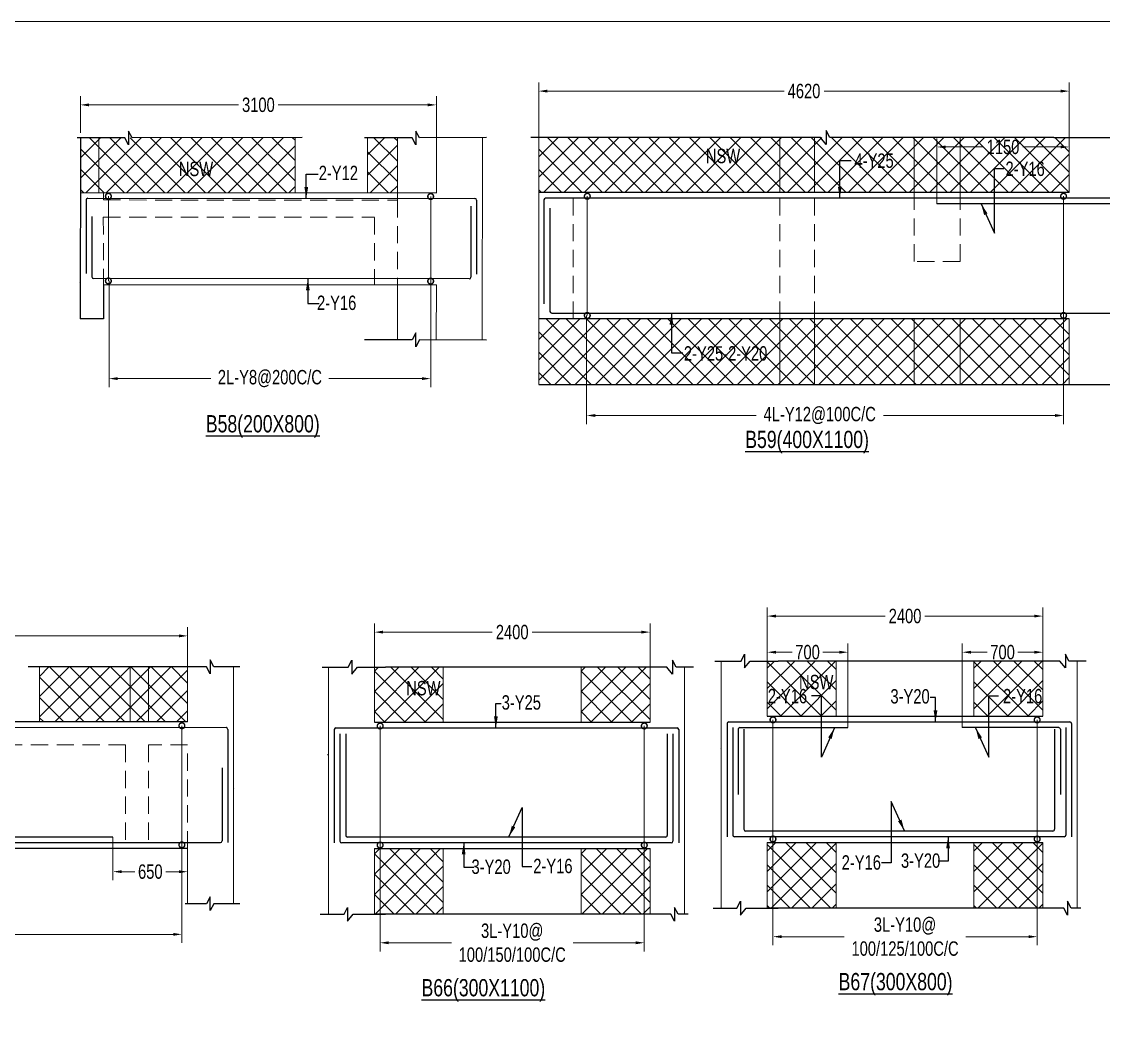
# Model space of a CAD drawing. Header units: millimetres. Extents: x -9667 to 132562, y -132456 to -91255.
# Drawn here: x 52650 to 62068, y -100099 to -91400 of the extents above; entities that cross this region are included whole.
import ezdxf

# ---------------------------------------------------------------- set-up
doc = ezdxf.new("R2010")
doc.units = ezdxf.units.MM
doc.header["$LTSCALE"] = 100
doc.header["$MEASUREMENT"] = 0
doc.linetypes.add('CONTINU', pattern=[0])
doc.linetypes.add('HIDDEN', pattern=[0.375, 0.25, -0.125])
doc.layers.get('Defpoints').update_dxf_attribs({"color": 1, "lineweight": 0})
for name, color, linetype in [('-S-BMNO', 1, 'Continuous'), ('-S-MISC', 8, 'Continuous'), ('-STR-BEAM', 7, 'CONTINU'), ('-STR-REINF', 3, 'Continuous')]:
    doc.layers.add(name, color=color, linetype=linetype)
for name, color, linetype, lineweight in [('-S-STIRRUPS DIM', 6, 'Continuous', 9), ('-S-STIRUP', 11, 'Continuous', 9), ('-S-TEXT', 6, 'Continuous', 0), ('-STR-COLUMN', 5, 'HIDDEN', 13), ('S-COL HATCH', 9, 'Continuous', 0), ('SLAB LINE', 254, 'HIDDEN', 20)]:
    doc.layers.add(name, color=color, linetype=linetype, lineweight=lineweight)
doc.styles.add('BEAM-LS', font='romans.shx', dxfattribs={"width": 0.8})
doc.styles.add('SOBHA', font='swisscl.ttf', dxfattribs={"width": 0.9})
doc.styles.add('sobha.sed', font='swisscl.ttf')
doc.dimstyles.new('S-50', dxfattribs={"dimscale": 50, "dimtxt": 2.5, "dimasz": 2, "dimexe": 0.5, "dimexo": 0.25, "dimgap": 0.25, "dimtad": 0, "dimdec": 0, "dimrnd": 0.0005, "dimzin": 0, "dimdsep": 46, "dimtxsty": 'sobha.sed', "dimblk": 'OBLIQUE', "dimcen": 0.09, "dimclrd": 8, "dimclre": 8, "dimclrt": 6, "dimadec": 0, "dimazin": 0, "dimtfac": 1, "dimtdec": 0, "dimtofl": 0, "dimtmove": 2, "dimatfit": 3, "dimfxl": 0.18, "dimtolj": 1, "dimtzin": 0, "dimlwd": -1, "dimlwe": -1, "dimarcsym": 0})
doc.dimstyles.new('S-DIM50', dxfattribs={"dimscale": 50, "dimtxt": 2.5, "dimasz": 1.5, "dimexe": 1.5, "dimexo": 1, "dimgap": 0.5, "dimtad": 0, "dimdec": 0, "dimzin": 0, "dimdsep": 46, "dimtxsty": 'SOBHA', "dimcen": 0.09, "dimclrd": 256, "dimclre": 256, "dimclrt": 6, "dimadec": 5, "dimazin": 0, "dimtfac": 1, "dimtdec": 0, "dimtofl": 0, "dimtmove": 0, "dimatfit": 3, "dimfxl": 0.18, "dimtolj": 1, "dimtzin": 0, "dimlwd": -1, "dimlwe": -1, "dimarcsym": 0})
doc.dimstyles.new('STIRUP', dxfattribs={"dimscale": 50, "dimtxt": 2.5, "dimasz": 2.2, "dimexe": 0, "dimexo": 0, "dimgap": 0.5, "dimtad": 0, "dimdec": 0, "dimzin": 0, "dimdsep": 46, "dimtxsty": 'BEAM-LS', "dimblk": 'DOTSMALL', "dimcen": 0.09, "dimclrd": 256, "dimclre": 256, "dimclrt": 256, "dimadec": 5, "dimazin": 0, "dimtfac": 1, "dimtdec": 0, "dimtofl": 0, "dimtmove": 0, "dimatfit": 3, "dimldrblk": 'DOTSMALL', "dimfxl": 0, "dimfxlon": 1, "dimtolj": 1, "dimtzin": 0, "dimlwd": -1, "dimlwe": -1, "dimarcsym": 0})

# ---------------------------------------------------------------- blocks, each defined once
blk = doc.blocks.new('_Oblique')
at = {"color": 0, "linetype": 'ByBlock', "lineweight": -2}
blk.add_line((-0.5, -0.5), (0.5, 0.5), dxfattribs=at)
blk = doc.blocks.new('*D167')
at = {"layer": '-S-STIRRUPS DIM', "color": 251, "transparency": 16777216}
for p, q in [((58071.1, -98508.3), (58071.1, -99490)), ((55771, -98553.5), (55771, -99490)), ((55846, -99415), (56391.4, -99415)), ((57996.1, -99415), (57450.7, -99415))]:
    blk.add_line(p, q, dxfattribs=at)
for points in [[(55846, -99402.5), (55846, -99427.5), (55771, -99415)], [(57996.1, -99402.5), (57996.1, -99427.5), (58071.1, -99415)]]:
    blk.add_solid(points, dxfattribs=at)
at = {"layer": 'Defpoints', "color": 0, "transparency": 16777216}
for p in [(58071.1, -98508.3, 178586.6), (55771, -98553.5, 0), (55771, -99415)]:
    blk.add_point(p, dxfattribs=at)
at = {"layer": '-S-STIRRUPS DIM', "color": 6, "transparency": 16777216, "insert": (56921.1, -99415), "char_height": 125, "attachment_point": 5, "style": 'sobha.sed'}
blk.add_mtext('\\A1;3L-Y10@\\P100/150/100C/C', dxfattribs=at)
blk = doc.blocks.new('_DotSmall')
at = {"color": 0, "linetype": 'ByBlock', "const_width": 0.5}
blk.add_lwpolyline([(-0.0625, 0, 1), (0.0625, 0, 1)], format="xyb", close=True, dxfattribs=at)
blk = doc.blocks.new('*D168')
at = {"layer": '-S-STIRUP', "ltscale": 100, "transparency": 16777216}
blk.add_line((58071.1, -98565.3), (58071.1, -97528.5), dxfattribs=at)
at = {"layer": 'Defpoints', "color": 0, "linetype": 'CONTINU', "ltscale": 100, "transparency": 16777216}
for p in [(58071.1, -97528.5), (58071.1, -97528.5), (58071.1, -98565.3)]:
    blk.add_point(p, dxfattribs=at)
at = {"layer": '-S-STIRUP', "linetype": 'CONTINU', "ltscale": 100, "transparency": 16777216, "xscale": 100, "yscale": 100, "zscale": 100}
for p, rotation in [((58071.1, -97528.5), 90), ((58071.1, -98565.3), 270)]:
    blk.add_blockref('_DotSmall', p, dxfattribs=dict(at, rotation=rotation))
blk = doc.blocks.new('*D169')
at = {"layer": '-S-STIRUP', "ltscale": 100, "transparency": 16777216}
blk.add_line((55771, -98565.2), (55771, -97528.5), dxfattribs=at)
at = {"layer": 'Defpoints', "color": 0, "linetype": 'CONTINU', "ltscale": 100, "transparency": 16777216}
for p in [(55771, -97528.5), (55771, -97528.5), (55771, -98565.2)]:
    blk.add_point(p, dxfattribs=at)
at = {"layer": '-S-STIRUP', "linetype": 'CONTINU', "ltscale": 100, "transparency": 16777216, "xscale": 100, "yscale": 100, "zscale": 100}
for p, rotation in [((55771, -97528.5), 90), ((55771, -98565.2), 270)]:
    blk.add_blockref('_DotSmall', p, dxfattribs=dict(at, rotation=rotation))
blk = doc.blocks.new('*D170')
at = {"layer": '-S-STIRRUPS DIM', "color": 251, "transparency": 16777216}
for p, q in [((55721, -97016.4), (55721, -96637)), ((55796, -96712), (56747.7, -96712)), ((58046, -96712), (57094.3, -96712)), ((58121, -97105.9), (58121, -96637))]:
    blk.add_line(p, q, dxfattribs=at)
for points in [[(55796, -96699.5), (55796, -96724.5), (55721, -96712)], [(58046, -96699.5), (58046, -96724.5), (58121, -96712)]]:
    blk.add_solid(points, dxfattribs=at)
at = {"layer": 'Defpoints', "color": 0, "transparency": 16777216}
for p in [(55721, -96712), (55721, -97016.4, 0), (58121, -97105.9, 0)]:
    blk.add_point(p, dxfattribs=at)
at = {"layer": '-S-STIRRUPS DIM', "color": 6, "transparency": 16777216, "insert": (56921, -96712), "char_height": 125, "attachment_point": 5, "style": 'sobha.sed'}
blk.add_mtext('\\A1;2400', dxfattribs=at)
blk = doc.blocks.new('*D241')
at = {"layer": '-S-STIRRUPS DIM', "color": 251, "transparency": 16777216}
for p, q in [((47844.8, -98508.3), (47844.8, -99416.9)), ((54045, -98551.4), (54045, -99416.9)), ((47919.8, -99341.9), (50338.2, -99341.9)), ((53970, -99341.9), (52010.1, -99341.9))]:
    blk.add_line(p, q, dxfattribs=at)
for points in [[(47919.8, -99329.4), (47919.8, -99354.4), (47844.8, -99341.9)], [(53970, -99329.4), (53970, -99354.4), (54045, -99341.9)]]:
    blk.add_solid(points, dxfattribs=at)
at = {"layer": 'Defpoints', "color": 0, "transparency": 16777216}
for p in [(47844.8, -98508.3, 178586.6), (54045, -98551.4, 0), (54045, -99341.9)]:
    blk.add_point(p, dxfattribs=at)
at = {"layer": '-S-STIRRUPS DIM', "color": 6, "transparency": 16777216, "insert": (51174.2, -99341.9), "char_height": 125, "attachment_point": 5, "style": 'sobha.sed'}
blk.add_mtext('\\A1;2L-Y10@100/150/100C/C', dxfattribs=at)
blk = doc.blocks.new('*D243')
at = {"layer": '-S-STIRUP', "ltscale": 100, "transparency": 16777216}
blk.add_line((54045, -98563.2), (54045, -97526.4), dxfattribs=at)
at = {"layer": 'Defpoints', "color": 0, "linetype": 'CONTINU', "ltscale": 100, "transparency": 16777216}
for p in [(54045, -97526.4), (54045, -97526.4), (54045, -98563.2)]:
    blk.add_point(p, dxfattribs=at)
at = {"layer": '-S-STIRUP', "linetype": 'CONTINU', "ltscale": 100, "transparency": 16777216, "xscale": 100, "yscale": 100, "zscale": 100}
for p, rotation in [((54045, -97526.4), 90), ((54045, -98563.2), 270)]:
    blk.add_blockref('_DotSmall', p, dxfattribs=dict(at, rotation=rotation))
blk = doc.blocks.new('*D244')
at = {"layer": '-S-STIRRUPS DIM', "color": 251, "transparency": 16777216}
for p, q in [((47795, -97105.9), (47795, -96669.8)), ((54095, -97014.3), (54095, -96669.8)), ((47870, -96744.8), (50771.4, -96744.8)), ((54020, -96744.8), (51118.6, -96744.8))]:
    blk.add_line(p, q, dxfattribs=at)
for points in [[(47870, -96732.3), (47870, -96757.3), (47795, -96744.8)], [(54020, -96732.3), (54020, -96757.3), (54095, -96744.8)]]:
    blk.add_solid(points, dxfattribs=at)
at = {"layer": 'Defpoints', "color": 0, "transparency": 16777216}
for p in [(54095, -96744.8), (47795, -97105.9, 0), (54095, -97014.3, 0)]:
    blk.add_point(p, dxfattribs=at)
at = {"layer": '-S-STIRRUPS DIM', "color": 6, "transparency": 16777216, "insert": (50945, -96744.8), "char_height": 125, "attachment_point": 5, "style": 'sobha.sed'}
blk.add_mtext('\\A1;6300', dxfattribs=at)
blk = doc.blocks.new('*D249')
at = {"layer": '-S-STIRRUPS DIM', "color": 251, "transparency": 16777216}
for p, q in [((57152, -92647), (57152, -91929.4)), ((57227, -92004.4), (59287.8, -92004.4)), ((61697, -92004.4), (59636.2, -92004.4)), ((61772, -92640.4), (61772, -91929.4))]:
    blk.add_line(p, q, dxfattribs=at)
for points in [[(57227, -91991.9), (57227, -92016.9), (57152, -92004.4)], [(61697, -91991.9), (61697, -92016.9), (61772, -92004.4)]]:
    blk.add_solid(points, dxfattribs=at)
at = {"layer": 'Defpoints', "color": 0, "transparency": 16777216}
for p in [(57152, -92004.4), (57152, -92647), (61772, -92640.4)]:
    blk.add_point(p, dxfattribs=at)
at = {"layer": '-S-STIRRUPS DIM', "color": 6, "transparency": 16777216, "insert": (59462, -92004.4), "char_height": 125, "attachment_point": 5, "style": 'sobha.sed'}
blk.add_mtext('\\A1;4620', dxfattribs=at)
blk = doc.blocks.new('*D250')
at = {"layer": '-S-STIRRUPS DIM', "color": 251, "transparency": 16777216}
for p, q in [((57568.5, -93956.2), (57568.5, -94902.1)), ((61722, -93944.5), (61722, -94902.1)), ((57643.5, -94827.1), (59044.5, -94827.1)), ((61647, -94827.1), (60152.6, -94827.1))]:
    blk.add_line(p, q, dxfattribs=at)
for points in [[(57643.5, -94814.6), (57643.5, -94839.6), (57568.5, -94827.1)], [(61647, -94814.6), (61647, -94839.6), (61722, -94827.1)]]:
    blk.add_solid(points, dxfattribs=at)
at = {"layer": 'Defpoints', "color": 0, "transparency": 16777216}
for p in [(57568.5, -93956.2, 178586.6), (61722, -93944.5, 0), (61722, -94827.1)]:
    blk.add_point(p, dxfattribs=at)
at = {"layer": '-S-STIRRUPS DIM', "color": 6, "transparency": 16777216, "insert": (59598.6, -94827.1), "char_height": 125, "attachment_point": 5, "style": 'sobha.sed'}
blk.add_mtext('\\A1;4L-Y12@100C/C', dxfattribs=at)
blk = doc.blocks.new('*D251')
at = {"layer": '-S-STIRUP', "ltscale": 100, "transparency": 16777216}
blk.add_line((57574.8, -93956.2), (57574.8, -92919.5), dxfattribs=at)
at = {"layer": 'Defpoints', "color": 0, "linetype": 'CONTINU', "ltscale": 100, "transparency": 16777216}
for p in [(57574.8, -92919.5), (57574.8, -92919.5), (57574.8, -93956.2)]:
    blk.add_point(p, dxfattribs=at)
at = {"layer": '-S-STIRUP', "linetype": 'CONTINU', "ltscale": 100, "transparency": 16777216, "xscale": 100, "yscale": 100, "zscale": 100}
for p, rotation in [((57574.8, -92919.5), 90), ((57574.8, -93956.2), 270)]:
    blk.add_blockref('_DotSmall', p, dxfattribs=dict(at, rotation=rotation))
blk = doc.blocks.new('*D252')
at = {"layer": '-S-STIRUP', "ltscale": 100, "transparency": 16777216}
blk.add_line((61722, -93956.2), (61722, -92919.5), dxfattribs=at)
at = {"layer": 'Defpoints', "color": 0, "linetype": 'CONTINU', "ltscale": 100, "transparency": 16777216}
for p in [(61722, -92919.5), (61722, -92919.5), (61722, -93956.2)]:
    blk.add_point(p, dxfattribs=at)
at = {"layer": '-S-STIRUP', "linetype": 'CONTINU', "ltscale": 100, "transparency": 16777216, "xscale": 100, "yscale": 100, "zscale": 100}
for p, rotation in [((61722, -92919.5), 90), ((61722, -93956.2), 270)]:
    blk.add_blockref('_DotSmall', p, dxfattribs=dict(at, rotation=rotation))
blk = doc.blocks.new('*D253')
at = {"layer": '-S-STIRRUPS DIM', "color": 251, "transparency": 16777216}
for p, q in [((56211.2, -93601.4), (56211.2, -94581)), ((53411.2, -93656.2), (53411.2, -94581)), ((53486.2, -94506), (54297.1, -94506)), ((56136.2, -94506), (55325.2, -94506))]:
    blk.add_line(p, q, dxfattribs=at)
for points in [[(53486.2, -94493.5), (53486.2, -94518.5), (53411.2, -94506)], [(56136.2, -94493.5), (56136.2, -94518.5), (56211.2, -94506)]]:
    blk.add_solid(points, dxfattribs=at)
at = {"layer": 'Defpoints', "color": 0, "transparency": 16777216}
for p in [(56211.2, -93601.4, 178586.6), (53411.2, -93656.2, 0), (53411.2, -94506)]:
    blk.add_point(p, dxfattribs=at)
at = {"layer": '-S-STIRRUPS DIM', "color": 6, "transparency": 16777216, "insert": (54811.2, -94506), "char_height": 125, "attachment_point": 5, "style": 'sobha.sed'}
blk.add_mtext('\\A1;2L-Y8@200C/C', dxfattribs=at)
blk = doc.blocks.new('*D254')
at = {"layer": '-S-STIRUP', "ltscale": 100, "transparency": 16777216}
blk.add_line((56211.2, -93658.3), (56211.2, -92921.6), dxfattribs=at)
at = {"layer": 'Defpoints', "color": 0, "linetype": 'CONTINU', "ltscale": 100, "transparency": 16777216}
for p in [(56211.2, -92921.6), (56211.2, -92921.6), (56211.2, -93658.3)]:
    blk.add_point(p, dxfattribs=at)
at = {"layer": '-S-STIRUP', "linetype": 'CONTINU', "ltscale": 100, "transparency": 16777216, "xscale": 100, "yscale": 100, "zscale": 100}
for p, rotation in [((56211.2, -92921.6), 90), ((56211.2, -93658.3), 270)]:
    blk.add_blockref('_DotSmall', p, dxfattribs=dict(at, rotation=rotation))
blk = doc.blocks.new('*D255')
at = {"layer": '-S-STIRUP', "ltscale": 100, "transparency": 16777216}
blk.add_line((53404.9, -93656.2), (53404.9, -92919.5), dxfattribs=at)
at = {"layer": 'Defpoints', "color": 0, "linetype": 'CONTINU', "ltscale": 100, "transparency": 16777216}
for p in [(53404.9, -92919.5), (53404.9, -92919.5), (53404.9, -93656.2)]:
    blk.add_point(p, dxfattribs=at)
at = {"layer": '-S-STIRUP', "linetype": 'CONTINU', "ltscale": 100, "transparency": 16777216, "xscale": 100, "yscale": 100, "zscale": 100}
for p, rotation in [((53404.9, -92919.5), 90), ((53404.9, -93656.2), 270)]:
    blk.add_blockref('_DotSmall', p, dxfattribs=dict(at, rotation=rotation))
blk = doc.blocks.new('*D256')
at = {"layer": '-S-STIRRUPS DIM', "color": 251, "transparency": 16777216}
for p, q in [((53161.1, -92368), (53161.1, -92049.4)), ((56261, -92459.6), (56261, -92049.4)), ((53236.1, -92124.4), (54537.6, -92124.4)), ((56186, -92124.4), (54884.5, -92124.4))]:
    blk.add_line(p, q, dxfattribs=at)
for points in [[(53236.1, -92111.9), (53236.1, -92136.9), (53161.1, -92124.4)], [(56186, -92111.9), (56186, -92136.9), (56261, -92124.4)]]:
    blk.add_solid(points, dxfattribs=at)
at = {"layer": 'Defpoints', "color": 0, "transparency": 16777216}
for p in [(53161.1, -92124.4), (53161.1, -92368, 0), (56261, -92459.6, 0)]:
    blk.add_point(p, dxfattribs=at)
at = {"layer": '-S-STIRRUPS DIM', "color": 6, "transparency": 16777216, "insert": (54711, -92124.4), "char_height": 125, "attachment_point": 5, "style": 'sobha.sed'}
blk.add_mtext('\\A1;3100', dxfattribs=at)
blk = doc.blocks.new('*D416')
at = {"layer": '-S-STIRRUPS DIM', "color": 251, "transparency": 16777216}
for p, q in [((60619, -92984.9), (60619, -92415.6)), ((60694, -92490.6), (61022.8, -92490.6)), ((61695.3, -92490.6), (61366.6, -92490.6)), ((61770.3, -92884.4), (61770.3, -92415.6))]:
    blk.add_line(p, q, dxfattribs=at)
for points in [[(60694, -92478.1), (60694, -92503.1), (60619, -92490.6)], [(61695.3, -92478.1), (61695.3, -92503.1), (61770.3, -92490.6)]]:
    blk.add_solid(points, dxfattribs=at)
at = {"layer": 'Defpoints', "color": 0, "transparency": 16777216}
for p in [(61770.3, -92490.6), (61770.3, -92884.4), (60619, -92984.9, 0)]:
    blk.add_point(p, dxfattribs=at)
at = {"layer": '-S-STIRRUPS DIM', "color": 6, "transparency": 16777216, "insert": (61194.7, -92490.6), "char_height": 125, "attachment_point": 5, "style": 'sobha.sed'}
blk.add_mtext('\\A1;1150', dxfattribs=at)
blk = doc.blocks.new('*D604')
at = {"layer": '-S-STIRRUPS DIM', "color": 251, "transparency": 16777216}
for p, q in [((53445, -98495.2), (53444.9, -98871.4)), ((54095, -98495.5), (54094.9, -98871.6)), ((53519.9, -98796.4), (53635.5, -98796.5)), ((54019.9, -98796.6), (53904.3, -98796.6))]:
    blk.add_line(p, q, dxfattribs=at)
for points in [[(53519.9, -98783.9), (53519.9, -98808.9), (53444.9, -98796.4)], [(54019.9, -98784.1), (54019.9, -98809.1), (54094.9, -98796.6)]]:
    blk.add_solid(points, dxfattribs=at)
at = {"layer": 'Defpoints', "color": 0, "transparency": 16777216}
for p in [(53445, -98495.2, 0), (54095, -98495.5, 0), (53444.9, -98796.4)]:
    blk.add_point(p, dxfattribs=at)
at = {"layer": '-S-STIRRUPS DIM', "color": 6, "transparency": 16777216, "insert": (53769.9, -98796.5), "char_height": 125, "attachment_point": 5, "rotation": 359.98041, "style": 'sobha.sed'}
blk.add_mtext('\\A1;650', dxfattribs=at)
blk = doc.blocks.new('*D607')
at = {"layer": '-S-STIRRUPS DIM', "color": 251, "transparency": 16777216}
for p, q in [((59191.7, -98500.5), (59191.7, -99437)), ((61491.8, -98455.3), (61491.8, -99437)), ((59266.7, -99362), (59812, -99362)), ((61416.8, -99362), (60871.4, -99362))]:
    blk.add_line(p, q, dxfattribs=at)
for points in [[(59266.7, -99349.5), (59266.7, -99374.5), (59191.7, -99362)], [(61416.8, -99349.5), (61416.8, -99374.5), (61491.8, -99362)]]:
    blk.add_solid(points, dxfattribs=at)
at = {"layer": 'Defpoints', "color": 0, "transparency": 16777216}
for p in [(59191.7, -98500.5, 0), (61491.8, -98455.3, 178586.6), (59191.7, -99362)]:
    blk.add_point(p, dxfattribs=at)
at = {"layer": '-S-STIRRUPS DIM', "color": 6, "transparency": 16777216, "insert": (60341.7, -99362), "char_height": 125, "attachment_point": 5, "style": 'sobha.sed'}
blk.add_mtext('\\A1;3L-Y10@\\P100/125/100C/C', dxfattribs=at)
blk = doc.blocks.new('*D610')
at = {"layer": '-S-STIRRUPS DIM', "color": 251, "transparency": 16777216}
for p, q in [((59141.7, -96816), (59141.7, -96497.4)), ((61541.6, -96905.5), (61541.6, -96497.4)), ((59216.7, -96572.4), (60168.3, -96572.4)), ((61466.6, -96572.4), (60515, -96572.4))]:
    blk.add_line(p, q, dxfattribs=at)
for points in [[(59216.7, -96559.9), (59216.7, -96584.9), (59141.7, -96572.4)], [(61466.6, -96559.9), (61466.6, -96584.9), (61541.6, -96572.4)]]:
    blk.add_solid(points, dxfattribs=at)
at = {"layer": 'Defpoints', "color": 0, "transparency": 16777216}
for p in [(59141.7, -96572.4), (59141.7, -96816, 0), (61541.6, -96905.5, 0)]:
    blk.add_point(p, dxfattribs=at)
at = {"layer": '-S-STIRRUPS DIM', "color": 6, "transparency": 16777216, "insert": (60341.6, -96572.4), "char_height": 125, "attachment_point": 5, "style": 'sobha.sed'}
blk.add_mtext('\\A1;2400', dxfattribs=at)
blk = doc.blocks.new('*D608')
at = {"layer": '-S-STIRUP', "ltscale": 100, "transparency": 16777216}
blk.add_line((61491.8, -98512.3), (61491.8, -97475.5), dxfattribs=at)
at = {"layer": 'Defpoints', "color": 0, "linetype": 'CONTINU', "ltscale": 100, "transparency": 16777216}
for p in [(61491.8, -97475.5), (61491.8, -97475.5), (61491.8, -98512.3)]:
    blk.add_point(p, dxfattribs=at)
at = {"layer": '-S-STIRUP', "linetype": 'CONTINU', "ltscale": 100, "transparency": 16777216, "xscale": 100, "yscale": 100, "zscale": 100}
for p, rotation in [((61491.8, -97475.5), 90), ((61491.8, -98512.3), 270)]:
    blk.add_blockref('_DotSmall', p, dxfattribs=dict(at, rotation=rotation))
blk = doc.blocks.new('*D609')
at = {"layer": '-S-STIRUP', "ltscale": 100, "transparency": 16777216}
blk.add_line((59191.7, -98512.2), (59191.7, -97475.5), dxfattribs=at)
at = {"layer": 'Defpoints', "color": 0, "linetype": 'CONTINU', "ltscale": 100, "transparency": 16777216}
for p in [(59191.7, -97475.5), (59191.7, -97475.5), (59191.7, -98512.2)]:
    blk.add_point(p, dxfattribs=at)
at = {"layer": '-S-STIRUP', "linetype": 'CONTINU', "ltscale": 100, "transparency": 16777216, "xscale": 100, "yscale": 100, "zscale": 100}
for p, rotation in [((59191.7, -97475.5), 90), ((59191.7, -98512.2), 270)]:
    blk.add_blockref('_DotSmall', p, dxfattribs=dict(at, rotation=rotation))
blk = doc.blocks.new('*D605')
at = {"layer": '-S-STIRRUPS DIM', "color": 251, "transparency": 16777216}
for p, q in [((60839.8, -97542.4), (60839.8, -96811.8)), ((61541.6, -97444.6), (61541.6, -96811.8)), ((60914.8, -96886.8), (61056.9, -96886.8)), ((61466.6, -96886.8), (61324.6, -96886.8))]:
    blk.add_line(p, q, dxfattribs=at)
for points in [[(60914.8, -96874.3), (60914.8, -96899.3), (60839.8, -96886.8)], [(61466.6, -96874.3), (61466.6, -96899.3), (61541.6, -96886.8)]]:
    blk.add_solid(points, dxfattribs=at)
at = {"layer": 'Defpoints', "color": 0, "transparency": 16777216}
for p in [(61541.6, -96886.8), (61541.6, -97444.6, 0), (60839.8, -97542.4, 0)]:
    blk.add_point(p, dxfattribs=at)
at = {"layer": '-S-STIRRUPS DIM', "color": 6, "transparency": 16777216, "insert": (61190.7, -96886.8), "char_height": 125, "attachment_point": 5, "style": 'sobha.sed'}
blk.add_mtext('\\A1;700', dxfattribs=at)
blk = doc.blocks.new('*D606')
at = {"layer": '-S-STIRRUPS DIM', "color": 251, "transparency": 16777216}
for p, q in [((59141.7, -97444.6), (59141.7, -96811.8)), ((59843.5, -97542.4), (59843.5, -96811.8)), ((59216.7, -96886.8), (59358.7, -96886.8)), ((59768.5, -96886.8), (59626.4, -96886.8))]:
    blk.add_line(p, q, dxfattribs=at)
for points in [[(59216.7, -96874.3), (59216.7, -96899.3), (59141.7, -96886.8)], [(59768.5, -96874.3), (59768.5, -96899.3), (59843.5, -96886.8)]]:
    blk.add_solid(points, dxfattribs=at)
at = {"layer": 'Defpoints', "color": 0, "transparency": 16777216}
for p in [(59141.7, -96886.8), (59141.7, -97444.6, 0), (59843.5, -97542.4, 0)]:
    blk.add_point(p, dxfattribs=at)
at = {"layer": '-S-STIRRUPS DIM', "color": 6, "transparency": 16777216, "insert": (59492.6, -96886.8), "char_height": 125, "attachment_point": 5, "style": 'sobha.sed'}
blk.add_mtext('\\A1;700', dxfattribs=at)

msp = doc.modelspace()

# ---------------------------------------------------------------- hatches: boundary and pattern name
at = {"layer": 'S-COL HATCH'}
h = msp.add_hatch(dxfattribs=at)
h.set_pattern_fill('ANSI37', color=252, scale=1000)
h.set_pattern_definition([(45, (305902.19, 28635.11), (-88.38835, 88.38835), []), (135, (305902.19, 28635.11), (-88.38835, -88.38835), [])])
h.paths.add_polyline_path([(55661, -92888.2), (55921, -92887.7), (55921, -92410.4), (55661, -92410.9)])
h.paths.add_polyline_path([(53161, -92886.5), (55031, -92886.5), (55031, -92409.6), (53161, -92409.6)])
h = msp.add_hatch(dxfattribs=at)
h.set_pattern_fill('ANSI37', color=252, scale=1000)
h.set_pattern_definition([(45, (203733.25, -13699.98), (-88.38835, 88.38835), []), (135, (203733.25, -13699.98), (-88.38835, -88.38835), [])])
h.paths.add_polyline_path([(57152, -94557.4), (61772, -94557.4), (61772, -93986.5), (57152, -93986.5)])
h.paths.add_polyline_path([(61772, -92886.5), (57152, -92886.5), (57152, -92407.4), (61772, -92407.4)])
h = msp.add_hatch(dxfattribs=at)
h.set_pattern_fill('ANSI37', color=252, scale=1000)
h.set_pattern_definition([(45, (270506.94, 15874.05), (-88.38835, 88.38835), []), (135, (270506.94, 15874.05), (-88.38835, -88.38835), [])])
h.paths.add_polyline_path([(59741.6, -97442.5), (59141.7, -97442.5), (59141.7, -96963.4), (59741.6, -96963.4)])
h.paths.add_polyline_path([(59741.6, -99113.5), (59141.7, -99113.5), (59141.7, -98542.5), (59741.6, -98542.5)])
h = msp.add_hatch(dxfattribs=at)
h.set_pattern_fill('ANSI37', color=252, scale=1000)
h.set_pattern_definition([(45, (272306.94, 15874.03), (-88.38835, 88.38835), []), (135, (272306.94, 15874.03), (-88.38835, -88.38835), [])])
h.paths.add_polyline_path([(61541.6, -97442.5), (60941.7, -97442.5), (60941.7, -96963.4), (61541.6, -96963.4)])
h.paths.add_polyline_path([(61541.6, -99113.5), (60941.7, -99113.5), (60941.7, -98542.5), (61541.6, -98542.6)])
h = msp.add_hatch(dxfattribs=at)
h.set_pattern_fill('ANSI37', color=252, scale=1000)
h.set_pattern_definition([(45, (303736.19, 21959.06), (-88.38835, 88.38835), []), (135, (303736.19, 21959.06), (-88.38835, -88.38835), [])])
h.paths.add_polyline_path([(52804.5, -97493.7), (54094.5, -97493.7), (54094.6, -97493.7), (52804.6, -97493.7)])
h.paths.add_polyline_path([(51994.8, -98594.3), (50994.8, -98594.3), (50995, -98596.2), (51995, -98596.2)])
h.paths.add_polyline_path([(50995, -97493.4), (51995, -97493.4), (51995, -97016.4), (50995, -97016.4)])
h.paths.add_polyline_path([(52805, -97493.4), (54095, -97493.4), (54095, -97014.3), (52805, -97014.3)])
h = msp.add_hatch(dxfattribs=at)
h.set_pattern_fill('ANSI37', color=252, scale=1000)
h.set_pattern_definition([(45, (252031.92, 15821.05), (-88.38835, 88.38835), []), (135, (252031.92, 15821.05), (-88.38835, -88.38835), [])])
h.paths.add_polyline_path([(56321, -97495.5), (55721, -97495.5), (55721, -97016.4), (56321, -97016.4)])
h.paths.add_polyline_path([(56321, -99166.5), (55721, -99166.5), (55721, -98595.5), (56321, -98595.5)])
h = msp.add_hatch(dxfattribs=at)
h.set_pattern_fill('ANSI37', color=252, scale=1000)
h.set_pattern_definition([(45, (253831.92, 15821.03), (-88.38835, 88.38835), []), (135, (253831.92, 15821.03), (-88.38835, -88.38835), [])])
h.paths.add_polyline_path([(58121, -97495.5), (57521, -97495.5), (57521, -97016.4), (58121, -97016.4)])
h.paths.add_polyline_path([(58121, -99166.5), (57521, -99166.5), (57521, -98595.5), (58121, -98595.6)])

# ---------------------------------------------------------------- linework, layer by layer
at = {"layer": '-S-MISC', "linetype": 'ByBlock', "ltscale": 1000, "elevation": 0}
for points in [[(55091.2, -92409.5), (53610.8, -92411.3), (53579.9, -92351.7), (53579.9, -92471.8), (53547.1, -92411.3), (53134.2, -92411.3)], [(56696.2, -92409.5), (56112.8, -92411.3), (56081.9, -92351.7), (56081.9, -92471.8), (56049, -92411.3), (55636.2, -92411.3)], [(61637.5, -92407.4), (59686.3, -92407.4), (59655.4, -92347.8), (59655.4, -92467.9), (59605.6, -92407.4), (57082.6, -92407.4)], [(61637.5, -92407.4), (62179.6, -92407.4), (62208.1, -92347.8), (62208.1, -92467.9), (62223.3, -92407.4), (62847.9, -92407.4)], [(56696.2, -94170.4), (56112.8, -94168.6), (56081.9, -94228.3), (56081.9, -94108.1), (56049, -94168.6), (55636.2, -94168.6)], [(57152, -94557.4), (62267.5, -94557.4), (62296, -94497.8), (62296, -94617.9), (62311.1, -94557.4), (62840.1, -94557.4)], [(58685.8, -96963.4), (58913.7, -96963.4), (58944.5, -96903.8), (58944.5, -97023.9), (58994.4, -96963.4), (59237.5, -96963.4)], [(61919.5, -96963.5), (61769, -96963.5), (61738.1, -96903.8), (61738.1, -97024), (61688.3, -96963.5), (59237.5, -96963.4)], [(54550.8, -97014.1), (54322.9, -97014.1), (54292.1, -96954.4), (54292.1, -97074.6), (54260.2, -97014.3), (52706.2, -97014.3)], [(55265.1, -97016.4), (55493, -97016.4), (55523.9, -96956.8), (55523.9, -97076.9), (55573.7, -97016.4), (55816.8, -97016.4)], [(58498.8, -97016.5), (58348.3, -97016.5), (58317.4, -96956.8), (58317.4, -97077), (58267.6, -97016.5), (55816.8, -97016.4)], [(54550.8, -99075.5), (54322.9, -99075.5), (54292.1, -99135.2), (54292.1, -99015), (54260.2, -99075.3), (54073.2, -99075.3)], [(58670.8, -99113.4), (58877.6, -99113.4), (58908.5, -99053.8), (58908.5, -99173.9), (58958.3, -99113.4), (59237.5, -99113.4)], [(61872.8, -99113.5), (61787.1, -99113.5), (61756.3, -99053.8), (61756.3, -99174), (61723.4, -99113.5), (59141.7, -99113.4)], [(55250.1, -99166.4), (55457, -99166.4), (55487.8, -99106.8), (55487.8, -99226.9), (55537.7, -99166.4), (55816.8, -99166.4)], [(58452.2, -99166.5), (58366.5, -99166.5), (58335.6, -99106.8), (58335.6, -99227), (58302.8, -99166.5), (55721, -99166.4)]]:
    msp.add_lwpolyline(points, dxfattribs=at)
at = {"layer": '-STR-BEAM'}
for p, q in [((53161, -92407.2, 0), (53159.9, -93986.5, 0)), ((53161, -92886.5, 0), (56261, -92888.6, 0)), ((61772, -92886.5, 0), (57152, -92886.5, 0)), ((53361.4, -93686.9, 0), (53361.2, -93986.7, 0)), ((53361.4, -93686.3, 0), (56260.6, -93688.6, 0)), ((53361.2, -93986.7, 0), (53160.3, -93986.5, 0)), ((61772, -93986.5, 0), (57152, -93986.5, 0)), ((59141.7, -97442.5, 0), (61541.6, -97442.5, 0)), ((54095, -97493.4, 0), (47795, -97495.5, 0)), ((55721, -97495.5, 0), (58121, -97495.5, 0)), ((54095, -98593.4, 0), (47795, -98595.5, 0)), ((55721, -98595.5, 0), (58121, -98595.5, 0)), ((59141.7, -98542.5, 0), (61541.6, -98542.5, 0))]:
    msp.add_line(p, q, dxfattribs=at)
at = {"layer": '-STR-COLUMN', "linetype": 'Continuous', "ltscale": 10}
for p, q in [((53321, -92409.5, 0), (53321, -92888.6, 0)), ((55031, -92408.7, 0), (55031, -92887.8, 0)), ((55661, -92409.5, 0), (55661, -92888.6, 0)), ((55921, -92409.5, 0), (55921, -92888.6, 0)), ((56261, -92409.5, 0), (56261, -92888.6, 0)), ((56661.1, -92409.5, 0), (56659.3, -94170.4, 0)), ((57152, -92407.4, 0), (57152, -93986.5, 0)), ((59252, -92407.4, 0), (59252, -92886.5, 0)), ((59552, -92407.4, 0), (59552, -92886.5, 0)), ((60422, -92407.4, 0), (60422, -92886.5, 0)), ((60822, -92407.4, 0), (60822, -92886.5, 0)), ((61772, -92407.4, 0), (61772, -92886.5, 0)), ((55921, -93688.3, 0), (55921, -94167.4, 0)), ((56261, -93688.6, 0), (56260.4, -94170, 0)), ((57152, -93986.5, 0), (57152, -94557.4, 0)), ((59252, -93986.5, 0), (59252, -94557.4, 0)), ((59552, -93986.5, 0), (59552, -94557.4, 0)), ((60422, -93986.5, 0), (60422, -94557.4, 0)), ((60822, -93986.5, 0), (60822, -94557.4, 0)), ((61772, -93986.5, 0), (61772, -94557.4, 0)), ((58741.6, -96963.4, 0), (58741.6, -99113.4, 0)), ((59141.7, -96963.4, 0), (59141.7, -97442.5, 0)), ((59741.6, -96963.4, 0), (59741.6, -97442.5, 0)), ((60941.6, -96963.4, 0), (60941.6, -97442.5, 0)), ((61541.6, -96963.5, 0), (61541.6, -97442.5, 0)), ((61841.6, -96963.4, 0), (61841.6, -99113.4, 0)), ((52805, -97014.3, 0), (52805, -97493.4, 0)), ((53595, -97014.3, 0), (53595, -97493.4, 0)), ((53755, -97014.3, 0), (53755, -97493.4, 0)), ((54095, -97014.3, 0), (54095, -97493.4, 0)), ((54495, -97014.1, 0), (54495, -99075.5, 0)), ((55321, -97016.4, 0), (55321, -99166.4, 0)), ((55721, -97016.4, 0), (55721, -97495.5, 0)), ((56321, -97016.4, 0), (56321, -97495.5, 0)), ((57521, -97016.4, 0), (57521, -97495.5, 0)), ((58121, -97016.5, 0), (58121, -97495.5, 0)), ((58421, -97016.5, 0), (58421, -99166.5, 0)), ((54095, -98593.4, 0), (54095, -99075.3, 0)), ((55721, -98595.5, 0), (55721, -99166.4, 0)), ((56321, -98595.5, 0), (56321, -99166.4, 0)), ((57521, -98595.5, 0), (57521, -99166.4, 0)), ((58121, -98595.5, 0), (58121, -99166.5, 0)), ((59141.7, -98542.5, 0), (59141.7, -99113.4, 0)), ((59741.6, -98542.5, 0), (59741.6, -99113.4, 0)), ((60941.6, -98542.5, 0), (60941.6, -99113.4, 0)), ((61541.6, -98542.5, 0), (61541.6, -99113.5, 0))]:
    msp.add_line(p, q, dxfattribs=at)
at = {"layer": '-STR-REINF', "ltscale": 10}
for p, q in [((53211, -92951.3, 0), (53211, -93591.1, 0)), ((53226, -92936.3, 0), (56596.1, -92938.6, 0)), ((56611.1, -92953.6, 0), (56611.1, -93598.1, 0)), ((57197, -92951.5, 0), (57197, -93855, 0)), ((62572, -92936.5, 0), (57212, -92936.5, 0)), ((56561.1, -93006.1, 0), (56561.1, -93623.6, 0)), ((57250, -93022, 0), (57250, -93921.5, 0)), ((62568, -92984.8, 0), (60619, -92984.9, 0)), ((53261, -93095.1, 0), (53261, -93621.3, 0)), ((53153.8, -93666.3, 0), (53154.3, -93666.3, 0)), ((56546.1, -93638.6, 0), (53276, -93636.3, 0)), ((57265, -93936.5, 0), (62572, -93936.5, 0)), ((54430, -97543.2, 0), (47560, -97545.5, 0)), ((54445, -97558.2, 0), (54445, -98543.9, 0)), ((55371, -97560.5, 0), (55371, -98546.2, 0)), ((55386, -97545.5, 0), (58356, -97545.5, 0)), ((58371, -97560.5, 0), (58371, -98546.2, 0)), ((58791.6, -97507.5, 0), (58791.6, -98493.2, 0)), ((58806.6, -97492.5, 0), (61776.6, -97492.5, 0)), ((58841.6, -97542.5, 0), (58841.6, -98477.5, 0)), ((58888.5, -97557.3, 0), (58888.5, -98125.6, 0)), ((58903, -97542.3, 0), (59843.5, -97542.4, 0)), ((58938.5, -97557.3, 0), (58938.5, -98427.5, 0)), ((61679.3, -97542.3, 0), (60839.8, -97542.4, 0)), ((61643.8, -97557.3, 0), (61643.8, -98427.5, 0)), ((61693.8, -97557.3, 0), (61693.8, -98125.6, 0)), ((61741.6, -97542.5, 0), (61741.6, -98477.5, 0)), ((61791.6, -97507.5, 0), (61791.6, -98493.2, 0)), ((55421, -97595.5, 0), (55421, -98530.5, 0)), ((55471, -97595.5, 0), (55471, -98480.5, 0)), ((58271, -97595.5, 0), (58271, -98480.5, 0)), ((58321, -97595.5, 0), (58321, -98530.5, 0)), ((58734.4, -97722.5, 0), (58734.9, -97722.5, 0)), ((55313.8, -97775.5, 0), (55314.3, -97775.5, 0)), ((54395, -97893.2, 0), (54395, -98528.2, 0)), ((54502.2, -98073.2, 0), (54501.7, -98073.2, 0)), ((48445, -98495.2, 0), (53445, -98493.5, 0)), ((58256, -98495.5, 0), (55486, -98495.5, 0)), ((61726.6, -98492.5, 0), (58856.6, -98492.5, 0)), ((61628.8, -98442.5, 0), (58953.5, -98442.5, 0)), ((47610, -98545.5, 0), (54380, -98543.2, 0)), ((58306, -98545.5, 0), (55436, -98545.5, 0))]:
    msp.add_line(p, q, dxfattribs=at)
for centre, start, end in [((53226, -92951.3, 0), 90, 180), ((56596.1, -92953.6, 0), 0, 90), ((57212, -92951.5, 0), 90, 180), ((53276, -93621.3, 0), 180, 270), ((56546.1, -93623.6, 0), 270, 0), ((57265, -93921.5, 0), 180, 270), ((54430, -97558.2, 0), 0, 90), ((55386, -97560.5, 0), 90, 180), ((58356, -97560.5, 0), 0, 90), ((58806.6, -97507.5, 0), 90, 180), ((58903.5, -97557.3, 0), 89.98857, 180), ((61678.8, -97557.3, 0), 0, 90.01143), ((61776.6, -97507.5, 0), 0, 90), ((58256, -98480.5, 0), 269.99984, 0), ((58856.6, -98477.5, 0), 180, 270), ((58953.5, -98427.5, 0), 180, 269.99984), ((61726.6, -98477.5, 0), 270, 0), ((54380, -98528.2, 0), 270, 0), ((55436, -98530.5, 0), 180, 270), ((58306, -98530.5, 0), 270, 0)]:
    msp.add_arc(centre, 15, start, end, dxfattribs=at)
at = {"layer": '-STR-REINF', "ltscale": 10, "extrusion": (4.47396e-10, 1.38453e-09, 1)}
msp.add_arc((55486, -98480.5, 0), 15, 180, 269.99984, dxfattribs=at)
at = {"layer": '-STR-REINF', "ltscale": 10, "extrusion": (8.37197e-09, 0, 1)}
msp.add_arc((61628.8, -98427.5, 0), 15, 269.99984, 0, dxfattribs=at)
at = {"layer": 'Defpoints'}
msp.add_lwpolyline([(32824.5, -91400), (67535.3, -91400), (67535.3, -118401.9), (32824.5, -118401.9)], close=True, dxfattribs=at)
at = {"layer": 'SLAB LINE', "color": 8, "linetype": 'HIDDEN', "ltscale": 6}
for p, q in [((53361, -92951.7, 0), (53361, -92886.7, 0)), ((53361, -92951.7, 0), (55921, -92953.4, 0)), ((55921, -92953.4, 0), (55921, -92888.4, 0)), ((55921.5, -92953.4, 0), (55921, -93688.4, 0)), ((57452, -93986.5, 0), (57452, -92886.5, 0)), ((59252, -93986.5, 0), (59252, -92886.5, 0)), ((59552, -93986.5, 0), (59552, -92886.5, 0)), ((60422, -93486.5, 0), (60422, -92886.5, 0)), ((60822, -93486.5, 0), (60822, -92886.5, 0)), ((53360.9, -93101.7, 0), (55721, -93101.7, 0)), ((53360.9, -93101.7, 0), (53361.4, -93686.9, 0)), ((55721, -93103.3, 0), (55721, -93688.4, 0)), ((60822, -93486.5, 0), (60422, -93486.5, 0)), ((53555, -97693.6, 0), (51195, -97694.4, 0)), ((53555, -97693.6, 0), (53555, -98593.6, 0)), ((54095.1, -97693.4, 0), (53755, -97693.6, 0)), ((53755, -97693.6, 0), (53755, -98593.6, 0)), ((54095, -98593.4, 0), (54095.1, -97693.4, 0))]:
    msp.add_line(p, q, dxfattribs=at)

# ---------------------------------------------------------------- texts
at = {"layer": '-S-BMNO', "color": 4, "linetype": 'Continuous', "style": 'sobha.sed'}
for s, p in [('%%UB58(200X800)', (54253.3, -94973.9)), ('%%UB59(400X1100)', (58950.2, -95109.9, 0)), ('%%UB66(300X1100)', (56131.4, -99880.9)), ('%%UB67(300X800)', (59763.4, -99827.9))]:
    msp.add_text(s, height=150, dxfattribs=at).set_placement(p)
at = {"layer": '-S-TEXT', "color": 6, "style": 'sobha.sed'}
for p in [(58607.2, -92631.5, 0), (54018.2, -92744.1, 0), (59418.8, -97209, 0), (55998.1, -97262, 0)]:
    msp.add_text('NSW', height=125, dxfattribs=at).set_placement(p)
at = {"layer": '-S-TEXT', "color": 6, "char_height": 125, "style": 'sobha.sed'}
for s, insert, attachment_point in [('\\A1;4-Y25', (60242.9, -92547, 0), 3), ('\\A1;2-Y12', (55236.5, -92654.3), 1), ('\\A1;2-Y16', (61558.2, -92617.9, 0), 3), ('\\A1;2-Y16', (55221.6, -93783.9), 1), ('\\A1;2-Y25-2-Y20', (58416, -94224), 1), ('\\A1;3-Y25', (56829.5, -97261.2), 1), ('\\A1;2-Y16', (59147, -97206.3, 0), 1), ('\\A1;3-Y20', (60556.1, -97208.2), 3), ('\\A1;2-Y16', (61536.3, -97206.3, 0), 3), ('\\A1;3-Y20', (56566.6, -98690.8), 1), ('\\A1;2-Y16', (57446.2, -98811.1, 0), 9), ('\\A1;2-Y16', (59789.7, -98653.8, 0), 1), ('\\A1;3-Y20', (60648, -98637.8), 3)]:
    msp.add_mtext(s, dxfattribs=dict(at, insert=insert, attachment_point=attachment_point))

# ---------------------------------------------------------------- dimensions: what is measured, and where the dimension line sits
at = {"layer": '-S-STIRRUPS DIM'}
for base, p1, p2, angle, picture, middle in [((57152, -92004.4, 0), (61772, -92640.4, 0), (57152, -92647, 0), 180, '*D249', (59462, -92004.4, 0)), ((53161.1, -92124.4), (56261, -92459.6, 0), (53161.1, -92368, 0), 180, '*D256', (54711, -92124.4)), ((61770.3, -92490.6, 0), (60619, -92984.9, 0), (61770.3, -92884.4, 0), 0, '*D416', (61194.7, -92490.6, 0)), ((59141.7, -96572.4), (61541.6, -96905.5, 0), (59141.7, -96816, 0), 180, '*D610', (60341.6, -96572.4)), ((55721, -96712, 0), (58121, -97105.9, 0), (55721, -97016.4, 0), 180, '*D170', (56921, -96712, 0)), ((59141.7, -96886.8, 0), (59843.5, -97542.4, 0), (59141.7, -97444.6, 0), 180, '*D606', (59492.6, -96886.8, 0))]:
    dim = msp.add_linear_dim(base=base, p1=p1, p2=p2, angle=angle, dimstyle='S-DIM50', override={"dimscale": 1, "dimtxt": 125, "dimasz": 75, "dimexe": 75, "dimexo": 0, "dimgap": 25, "dimrnd": 5, "dimtxsty": 'sobha.sed', "dimsah": 1, "dimcen": 4.5, "dimclrd": 251, "dimclre": 251, "dimfxl": 75}, dxfattribs=at)
    dim.commit()
    dim.dimension.update_dxf_attribs({"geometry": picture, "text_midpoint": middle})
for base, p1, p2, text, picture, middle in [((53411.2, -94506, 0), (56211.2, -93601.4, 178586.6), (53411.2, -93656.2, 0), '2L-Y8@200C/C', '*D253', (54811.2, -94506, 0)), ((55771, -99415), (58071.1, -98508.3, 178586.6), (55771, -98553.5, 0), '3L-Y10@\\P100/150/100C/C', '*D167', (56921.1, -99415)), ((59191.7, -99362), (61491.8, -98455.3, 178586.6), (59191.7, -98500.5, 0), '3L-Y10@\\P100/125/100C/C', '*D607', (60341.7, -99362))]:
    dim = msp.add_linear_dim(base=base, p1=p1, p2=p2, angle=180, text=text, dimstyle='S-DIM50', override={"dimscale": 1, "dimtxt": 125, "dimasz": 75, "dimexe": 75, "dimexo": 0, "dimgap": 25, "dimtxsty": 'sobha.sed', "dimsah": 1, "dimcen": 4.5, "dimclrd": 251, "dimclre": 251, "dimfxl": 75}, dxfattribs=at)
    dim.commit()
    dim.dimension.update_dxf_attribs({"geometry": picture, "text_midpoint": middle})
for base, p1, p2, text, picture, middle in [((61722, -94827.1, 0), (57568.5, -93956.2, 178586.6), (61722, -93944.5, 0), '4L-Y12@100C/C', '*D250', (59598.6, -94827.1, 0)), ((54045, -99341.9), (47844.8, -98508.3, 178586.6), (54045, -98551.4, 0), '2L-Y10@100/150/100C/C', '*D241', (51174.2, -99341.9))]:
    dim = msp.add_linear_dim(base=base, p1=p1, p2=p2, text=text, dimstyle='S-DIM50', override={"dimscale": 1, "dimtxt": 125, "dimasz": 75, "dimexe": 75, "dimexo": 0, "dimgap": 25, "dimtxsty": 'sobha.sed', "dimsah": 1, "dimcen": 4.5, "dimclrd": 251, "dimclre": 251, "dimfxl": 75}, dxfattribs=at)
    dim.commit()
    dim.dimension.update_dxf_attribs({"geometry": picture, "text_midpoint": middle, "dimtype": 160})
for base, p1, p2, picture, middle in [((54095, -96744.8, 0), (47795, -97105.9, 0), (54095, -97014.3, 0), '*D244', (50945, -96744.8, 0)), ((61541.6, -96886.8, 0), (60839.8, -97542.4, 0), (61541.6, -97444.6, 0), '*D605', (61190.7, -96886.8, 0))]:
    dim = msp.add_linear_dim(base=base, p1=p1, p2=p2, dimstyle='S-DIM50', override={"dimscale": 1, "dimtxt": 125, "dimasz": 75, "dimexe": 75, "dimexo": 0, "dimgap": 25, "dimrnd": 5, "dimtxsty": 'sobha.sed', "dimsah": 1, "dimcen": 4.5, "dimclrd": 251, "dimclre": 251, "dimfxl": 75}, dxfattribs=at)
    dim.commit()
    dim.dimension.update_dxf_attribs({"geometry": picture, "text_midpoint": middle})
dim = msp.add_aligned_dim(p1=(54095, -98495.5, 0), p2=(53445, -98495.2, 0), distance=301.2, dimstyle='S-DIM50', override={"dimscale": 1, "dimtxt": 125, "dimasz": 75, "dimexe": 75, "dimexo": 0, "dimgap": 25, "dimrnd": 5, "dimtxsty": 'sobha.sed', "dimsah": 1, "dimcen": 4.5, "dimclrd": 251, "dimclre": 251, "dimfxl": 75}, dxfattribs=at)
dim.commit()
dim.dimension.update_dxf_attribs({"geometry": '*D604', "text_midpoint": (53769.9, -98796.5)})
at = {"layer": '-S-STIRUP', "linetype": 'CONTINU', "ltscale": 100}
for base, p1, p2, picture, middle in [((53404.9, -92919.5, 0), (53404.9, -93656.2, 0), (53404.9, -92919.5, 0), '*D255', (53404.9, -93287.9, 0)), ((56211.2, -92921.6, 178586.6), (56211.2, -93658.3, 178586.6), (56211.2, -92921.6, 178586.6), '*D254', (56211.2, -93290, 178586.6)), ((57574.8, -92919.5, 178586.6), (57574.8, -93956.2, 178586.6), (57574.8, -92919.5, 178586.6), '*D251', (57574.8, -93437.9, 178586.6)), ((61722, -92919.5, 0), (61722, -93956.2, 0), (61722, -92919.5, 0), '*D252', (61722, -93437.9, 0)), ((59191.7, -97475.5, 0), (59191.7, -98512.2, 0), (59191.7, -97475.5, 0), '*D609', (59191.7, -97993.9, 0)), ((61491.8, -97475.5, 178586.6), (61491.8, -98512.3, 178586.6), (61491.8, -97475.5, 178586.6), '*D608', (61491.8, -97993.9, 178586.6)), ((54045, -97526.4, 0), (54045, -98563.2, 0), (54045, -97526.4, 0), '*D243', (54045, -98044.8, 0)), ((55771, -97528.5, 0), (55771, -98565.2, 0), (55771, -97528.5, 0), '*D169', (55771, -98046.9, 0)), ((58071.1, -97528.5, 178586.6), (58071.1, -98565.3, 178586.6), (58071.1, -97528.5, 178586.6), '*D168', (58071.1, -98046.9, 178586.6))]:
    dim = msp.add_linear_dim(base=base, p1=p1, p2=p2, angle=90, text=' ', dimstyle='STIRUP', override={"dimasz": 2}, dxfattribs=at)
    dim.commit()
    dim.dimension.update_dxf_attribs({"geometry": picture, "text_midpoint": middle})

# ---------------------------------------------------------------- leaders
at = {"layer": '-S-MISC'}
for points in [[(59773.2, -92936.5, 0), (59773.2, -92608.8, 0), (59872.2, -92608.8, 0)], [(61004.1, -92984.6, 0), (61119.6, -93241.6, 0), (61119.6, -92676.7, 0), (61203, -92676.7, 0)], [(58307.8, -93936.5, 0), (58307.8, -94280.3, 0), (58406.8, -94280.3, 0)], [(59728.2, -97544, 0), (59612.7, -97801, 0), (59612.7, -97265.1, 0), (59527.3, -97265.1, 0)], [(60955.1, -97544, 0), (61070.6, -97801, 0), (61070.6, -97265.1, 0), (61156, -97265.1, 0)], [(56891.9, -98494.5, 0), (57007.4, -98237.5, 0), (57007.5, -98752.4, 0), (57090.9, -98752.4, 0)], [(60336.6, -98441.6, 0), (60221.1, -98184.6, 0), (60221.1, -98720.5, 0), (60135.7, -98720.5, 0)]]:
    msp.add_leader(points, dimstyle='S-50', dxfattribs=at)
at = {"layer": '-S-MISC', "annotation_type": 0, "has_hookline": 1, "hookline_direction": 1}
for points, text_width in [([(55128, -92938.6), (55128, -92725.8), (55231.5, -92725.8)], 353), ([(55141.6, -93638.6), (55141.6, -93851.4), (55240.6, -93851.4)], 353.5), ([(56779, -97545.5), (56779, -97332.8), (56824.5, -97332.8)], 353.5), ([(56498.6, -98545.5), (56498.6, -98758.3), (56585.6, -98758.3)], 353.8)]:
    msp.add_leader(points, dimstyle='S-50', dxfattribs=dict(at, text_width=text_width))
at = {"layer": '-S-MISC', "annotation_type": 0, "has_hookline": 1, "hookline_direction": 1, "text_width": 353.8, "horizontal_direction": (-1, 0, 0)}
for points in [[(60606.6, -97492.5), (60606.6, -97279.8), (60561.1, -97279.8)], [(60716.1, -98492.5), (60716.1, -98705.3), (60629, -98705.3)]]:
    msp.add_leader(points, dimstyle='S-50', dxfattribs=at)

doc.saveas('drawing.dxf')
